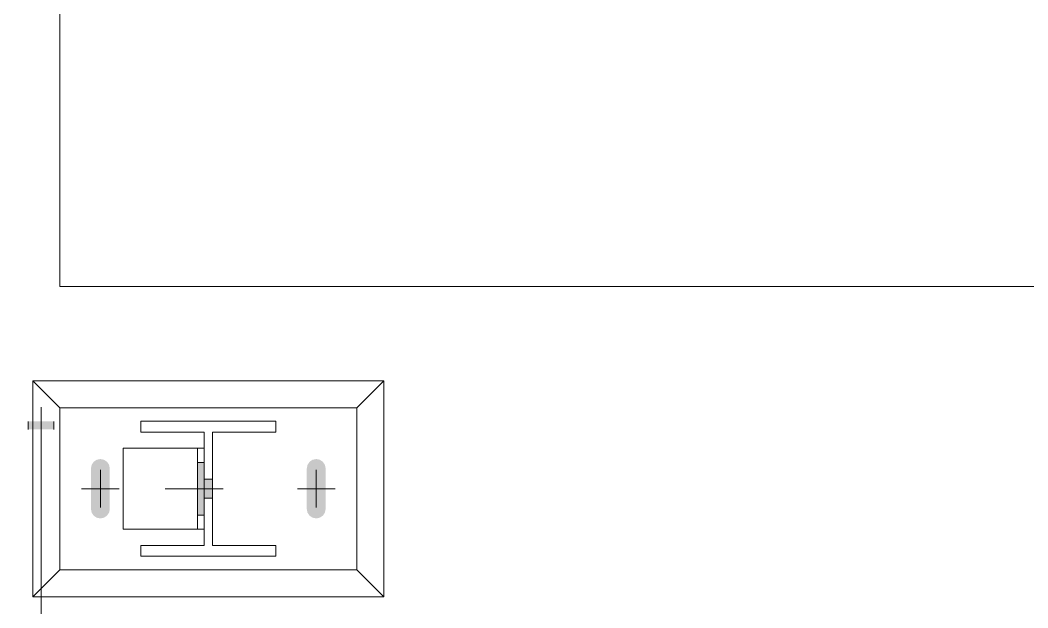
# Model space of a CAD drawing. Header units: millimetres. Extents: x -220592 to 404889, y -217665 to 38245.
# Drawn here: x 7569.44 to 7576.91, y -48142.03 to -48137.67 of the extents above; entities that cross this region are included whole.
import ezdxf

# ---------------------------------------------------------------- set-up
doc = ezdxf.new("R2010")
doc.units = ezdxf.units.MM
doc.linetypes.add('XKITLINE00', pattern=[0])
doc.linetypes.add('XKITLINE02', pattern=[4, 2, -2])
doc.layers.add('000 - 0_HIDE_OBJ_FRAMING_DEF_SUB_1', color=7, linetype='Continuous')
doc.layers.add('Bolt', color=7, linetype='Continuous', lineweight=0)
doc.layers.add('Part', color=7, linetype='Continuous', lineweight=0)

# ---------------------------------------------------------------- blocks, each defined once
blk = doc.blocks.new('*A13531')
at = {"layer": '000 - 0_HIDE_OBJ_FRAMING_DEF_SUB_1', "color": 7, "linetype": 'XKITLINE00', "lineweight": 0}
for p, q in [((-167.913334, 70.570805), (-167.913334, 99.420018)), ((-138.563334, 70.570805), (-167.913334, 70.570805))]:
    blk.add_line(p, q, dxfattribs=at)
blk = doc.blocks.new('*A13660')
at = {"layer": 'Part', "color": 7, "linetype": 'XKITLINE00', "lineweight": 0}
for p, q in [((-165.713249, 69.671741), (-167.913249, 69.671741)), ((-167.913249, 69.671741), (-167.913249, 68.471741)), ((-165.713249, 68.471741), (-165.713249, 69.671741)), ((-167.913249, 68.471741), (-165.713249, 68.471741))]:
    blk.add_line(p, q, dxfattribs=at)
blk = doc.blocks.new('*A13661')
at = {"layer": 'Part', "color": 7, "linetype": 'XKITLINE00', "lineweight": 0}
for p, q in [((-168.113249, 68.271741), (-168.113249, 69.871741)), ((-168.113249, 69.871741), (-165.513249, 69.871741)), ((-167.913249, 69.671741), (-168.113249, 69.871741)), ((-165.713249, 69.671741), (-165.513249, 69.871741)), ((-165.513249, 69.871741), (-165.513249, 68.271741)), ((-168.113249, 68.271741), (-167.913249, 68.471741)), ((-165.513249, 68.271741), (-165.713249, 68.471741)), ((-165.513249, 68.271741), (-168.113249, 68.271741))]:
    blk.add_line(p, q, dxfattribs=at)
blk = doc.blocks.new('*A13662')
at = {"layer": 'Bolt'}
for points in [[(-167.5865, 69.2864), (-167.5638, 69.2712), (-167.5486, 69.2485), (-167.5432, 69.2217), (-167.5432, 68.9217), (-167.5486, 68.895), (-167.5638, 68.8722), (-167.5865, 68.8571), (-167.6132, 68.8517), (-167.64, 68.8571), (-167.6627, 68.8722), (-167.6779, 68.895), (-167.6832, 68.9217), (-167.6832, 69.2217), (-167.6779, 69.2485), (-167.6627, 69.2712), (-167.64, 69.2864), (-167.6132, 69.2917)], [(-165.9865, 69.2864), (-165.9638, 69.2712), (-165.9486, 69.2485), (-165.9432, 69.2217), (-165.9432, 68.9217), (-165.9486, 68.895), (-165.9638, 68.8722), (-165.9865, 68.8571), (-166.0132, 68.8517), (-166.04, 68.8571), (-166.0627, 68.8722), (-166.0779, 68.895), (-166.0832, 68.9217), (-166.0832, 69.2217), (-166.0779, 69.2485), (-166.0627, 69.2712), (-166.04, 69.2864), (-166.0132, 69.2917)]]:
    blk.add_hatch(color=7, dxfattribs=at).paths.add_polyline_path(points, flags=17)
at = {"layer": 'Bolt', "color": 7, "linetype": 'XKITLINE00', "lineweight": 0}
for p, q in [((-167.6132, 68.9317), (-167.6132, 69.2117)), ((-166.0132, 68.9317), (-166.0132, 69.2117)), ((-167.7532, 69.0717), (-167.4732, 69.0717)), ((-166.1532, 69.0717), (-165.8732, 69.0717))]:
    blk.add_line(p, q, dxfattribs=at)
blk = doc.blocks.new('*A13802')
at = {"layer": 'Bolt'}
for points in [[(-169.6476, 69.5108), (-169.6476, 69.5708), (-169.4576, 69.5708), (-169.4576, 69.5108)], [(-169.6476, 69.5108), (-169.6476, 69.5708), (-169.4576, 69.5708), (-169.4576, 69.5108)], [(-168.1476, 69.5108), (-168.1476, 69.5708), (-167.9576, 69.5708), (-167.9576, 69.5108)], [(-168.1476, 69.5108), (-168.1476, 69.5708), (-167.9576, 69.5708), (-167.9576, 69.5108)], [(-169.6476, 67.3208), (-169.6476, 67.5708), (-169.4576, 67.5708), (-169.4576, 67.3208)], [(-169.6476, 67.3208), (-169.6476, 67.5708), (-169.4576, 67.5708), (-169.4576, 67.3208)], [(-168.1476, 67.3208), (-168.1476, 67.5708), (-167.9576, 67.5708), (-167.9576, 67.3208)], [(-168.1476, 67.3208), (-168.1476, 67.5708), (-167.9576, 67.5708), (-167.9576, 67.3208)]]:
    blk.add_hatch(color=7, dxfattribs=at).paths.add_polyline_path(points, flags=17)
at = {"layer": 'Bolt', "color": 7, "linetype": 'XKITLINE00', "lineweight": 0}
for p, q in [((-169.5526, 69.6764), (-169.5526, 66.9708)), ((-169.5526, 69.6764), (-169.5526, 66.9708)), ((-168.0526, 69.6764), (-168.0526, 66.9708)), ((-168.0526, 69.6764), (-168.0526, 66.9708)), ((-169.6476, 69.5708), (-169.6476, 69.5108)), ((-169.6476, 69.5708), (-169.6476, 69.5108)), ((-169.4576, 69.5708), (-169.4576, 69.5108)), ((-169.4576, 69.5708), (-169.4576, 69.5108)), ((-168.1476, 69.5708), (-168.1476, 69.5108)), ((-168.1476, 69.5708), (-168.1476, 69.5108)), ((-167.9576, 69.5708), (-167.9576, 69.5108)), ((-167.9576, 69.5708), (-167.9576, 69.5108)), ((-169.6476, 67.5708), (-169.6476, 67.3208)), ((-169.6476, 67.5708), (-169.6476, 67.3208)), ((-169.4576, 67.5708), (-169.4576, 67.3208)), ((-169.4576, 67.5708), (-169.4576, 67.3208)), ((-168.1476, 67.5708), (-168.1476, 67.3208)), ((-168.1476, 67.5708), (-168.1476, 67.3208)), ((-167.9576, 67.5708), (-167.9576, 67.3208)), ((-167.9576, 67.5708), (-167.9576, 67.3208))]:
    blk.add_line(p, q, dxfattribs=at)
at = {"layer": 'Bolt', "color": 7, "linetype": 'XKITLINE02', "lineweight": 0}
for p, q in [((-169.5526, 69.6764), (-169.5526, 66.9708)), ((-168.0526, 69.6764), (-168.0526, 66.9708)), ((-169.6476, 69.5708), (-169.6476, 69.5108)), ((-169.4576, 69.5708), (-169.4576, 69.5108)), ((-168.1476, 69.5708), (-168.1476, 69.5108)), ((-167.9576, 69.5708), (-167.9576, 69.5108)), ((-169.6476, 67.5708), (-169.6476, 67.3208)), ((-169.4576, 67.5708), (-169.4576, 67.3208)), ((-168.1476, 67.5708), (-168.1476, 67.3208)), ((-167.9576, 67.5708), (-167.9576, 67.3208))]:
    blk.add_line(p, q, dxfattribs=at)
blk = doc.blocks.new('*A13937')
at = {"layer": 'Part', "color": 7, "linetype": 'XKITLINE00', "lineweight": 0}
for p, q in [((-166.313249, 69.571741), (-167.313249, 69.571741)), ((-167.313249, 69.571741), (-167.313249, 69.491741)), ((-166.313249, 69.491741), (-166.313249, 69.571741)), ((-167.313249, 69.491741), (-166.843249, 69.491741)), ((-166.843249, 69.491741), (-166.843249, 68.651741)), ((-166.783249, 69.491741), (-166.313249, 69.491741)), ((-166.783249, 68.651741), (-166.783249, 69.491741)), ((-166.843249, 68.651741), (-167.313249, 68.651741)), ((-167.313249, 68.651741), (-167.313249, 68.571741)), ((-166.313249, 68.651741), (-166.783249, 68.651741)), ((-166.313249, 68.571741), (-166.313249, 68.651741)), ((-167.313249, 68.571741), (-166.313249, 68.571741))]:
    blk.add_line(p, q, dxfattribs=at)
blk = doc.blocks.new('*A13938')
at = {"layer": 'Part', "color": 7, "linetype": 'XKITLINE00', "lineweight": 0}
for p, q in [((-166.843249, 69.371741), (-167.443249, 69.371741)), ((-167.443249, 69.371741), (-167.443249, 68.771741)), ((-166.893249, 68.771741), (-166.893249, 69.371741)), ((-166.843249, 68.771741), (-167.443249, 68.771741))]:
    blk.add_line(p, q, dxfattribs=at)
blk = doc.blocks.new('*A13939')
at = {"layer": 'Bolt'}
for points in [[(-166.8932, 69.2667), (-166.8432, 69.2667), (-166.8432, 68.8767), (-166.8932, 68.8767)], [(-166.8432, 69.1417), (-166.7832, 69.1417), (-166.7832, 69.0017), (-166.8432, 69.0017)]]:
    blk.add_hatch(color=7, dxfattribs=at).paths.add_polyline_path(points, flags=17)
at = {"layer": 'Bolt', "color": 7, "linetype": 'XKITLINE00', "lineweight": 0}
for p, q in [((-166.8432, 69.2667), (-166.8932, 69.2667)), ((-166.7832, 69.1417), (-166.8432, 69.1417)), ((-166.704, 69.0717), (-167.1332, 69.0717)), ((-166.7832, 69.0017), (-166.8432, 69.0017)), ((-166.8432, 68.8767), (-166.8932, 68.8767))]:
    blk.add_line(p, q, dxfattribs=at)

msp = doc.modelspace()

# ---------------------------------------------------------------- block references
at = {"color": 7, "lineweight": 0}
for name in ['*A13531', '*A13661', '*A13802', '*A13660', '*A13937', '*A13938', '*A13662', '*A13939']:
    msp.add_blockref(name, (7737.6457, -48210.2152), dxfattribs=at)

doc.saveas('drawing.dxf')
